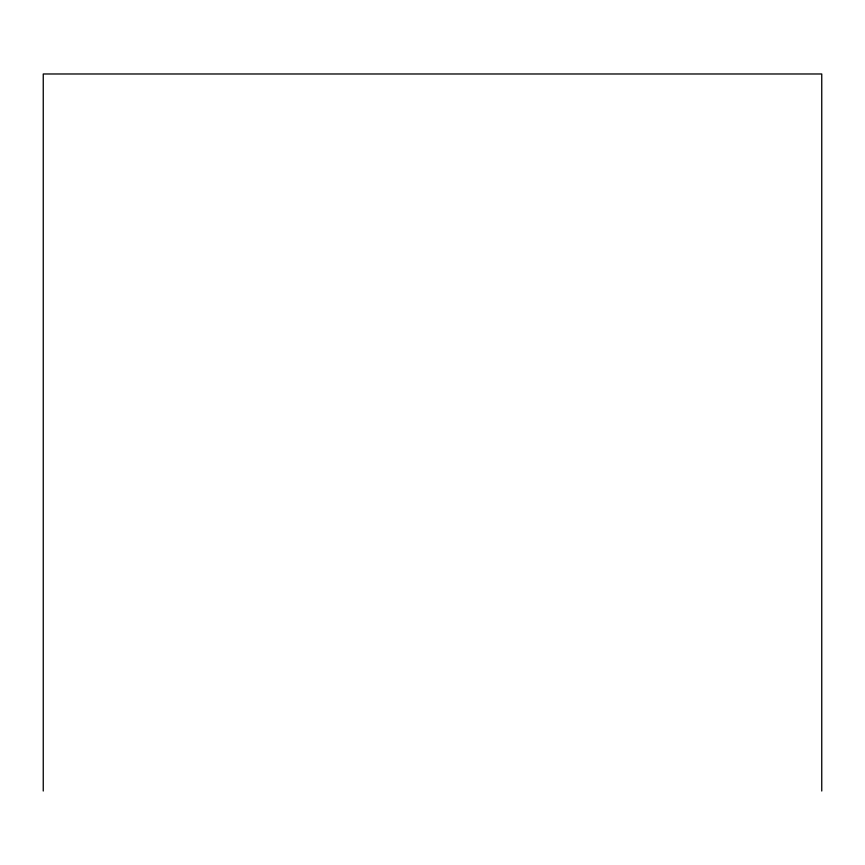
<?xml version="1.0" encoding="UTF-8"?>
<svg xmlns="http://www.w3.org/2000/svg" width="865" height="865" viewBox="0 0 865 865"><rect width="100%" height="100%" fill="white"/><g stroke="black" fill="none" stroke-linecap="round" stroke-linejoin="round"><path stroke-width="1.3" d="M821.75 791.021L821.75 73.979L43.25 73.979L43.25 791.021"/></g></svg>
